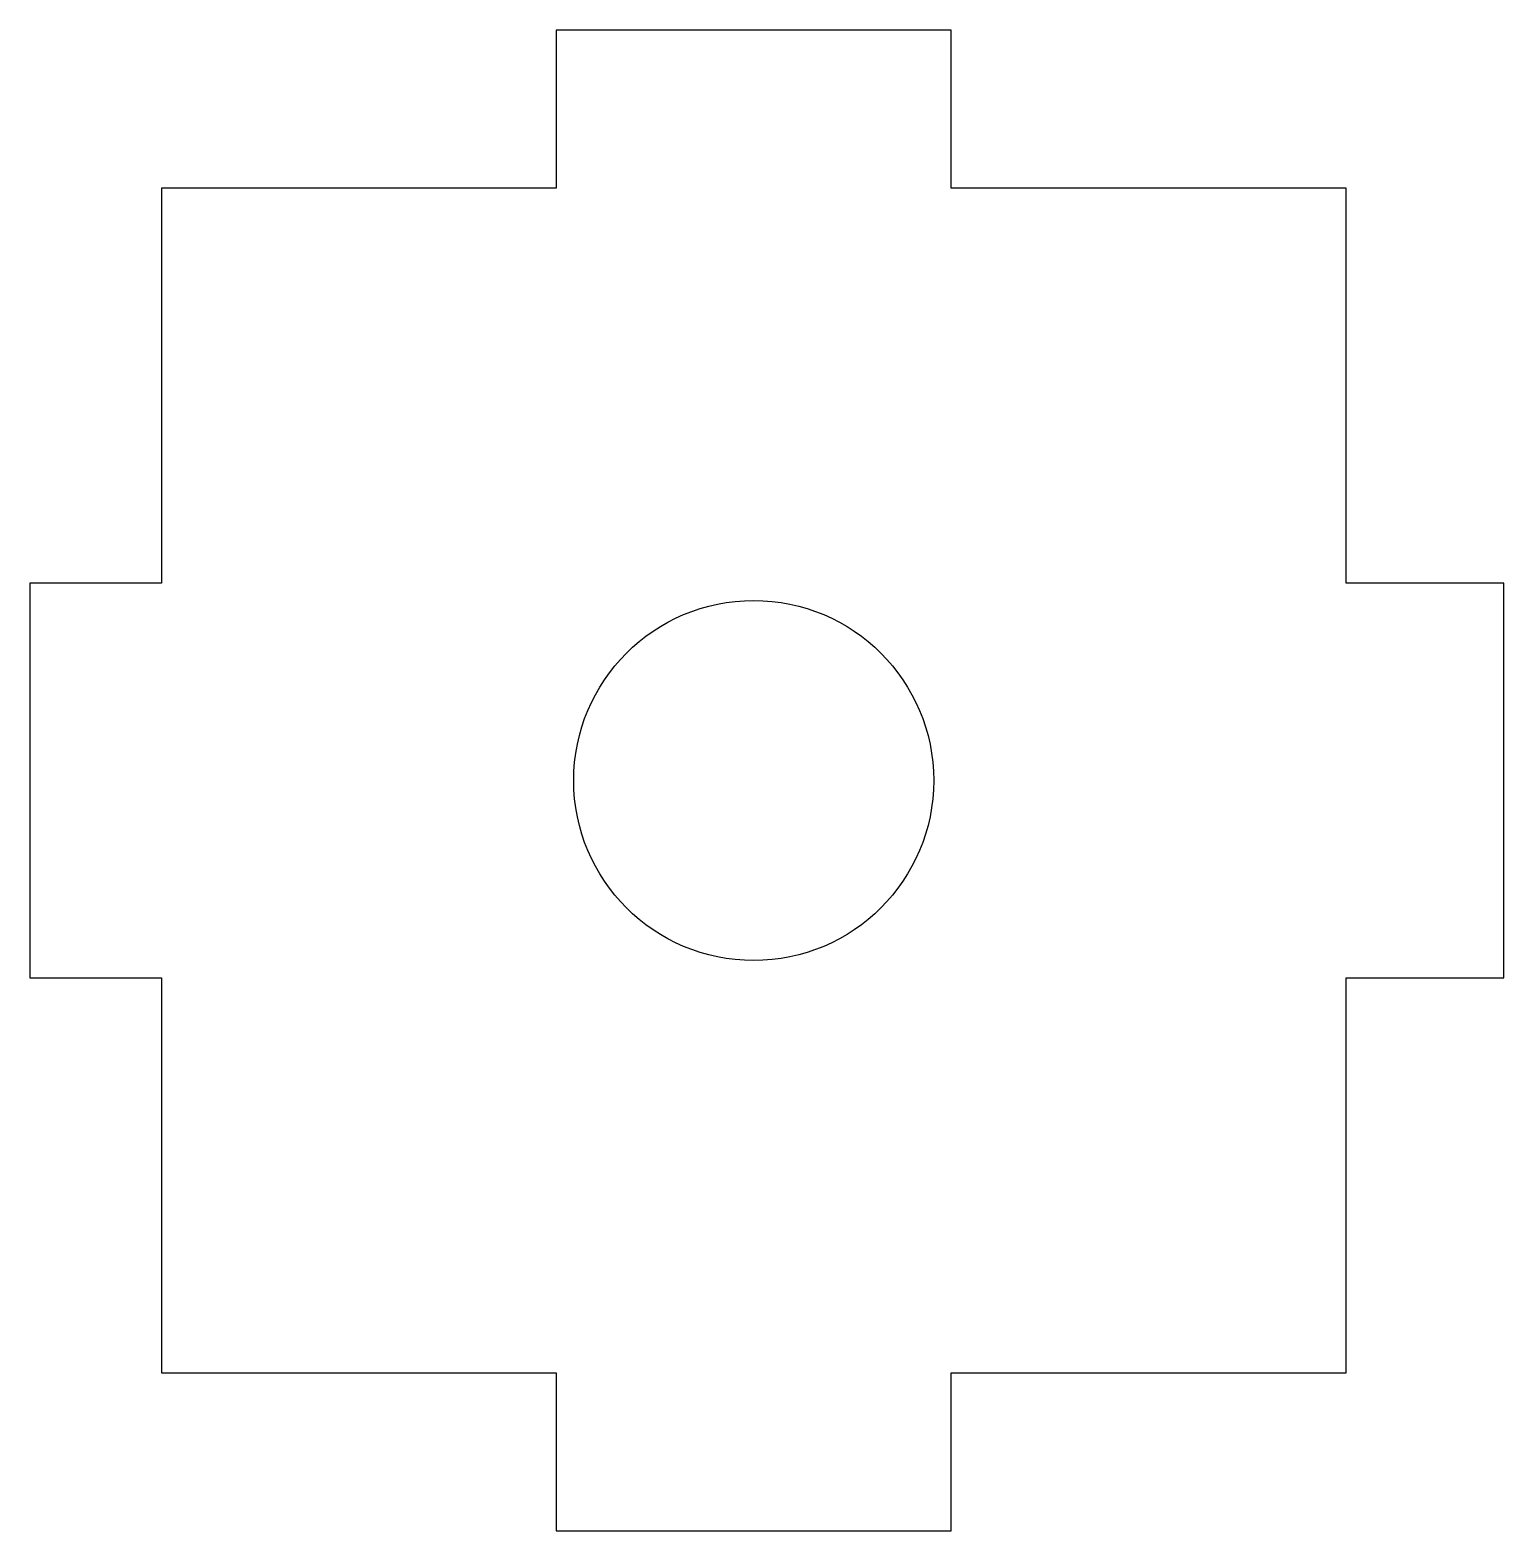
# Model space of a CAD drawing. Header units: millimetres. Extents: x -41.7 to -4.4, y -41 to -3.
import ezdxf

# ---------------------------------------------------------------- set-up
doc = ezdxf.new("R2010")
doc.units = ezdxf.units.MM

msp = doc.modelspace()

# ---------------------------------------------------------------- linework, layer by layer
at = {"color": 7, "linetype": 'Continuous', "lineweight": 25}
for p, q in [((-18.383, -3.008), (-28.383, -3.008)), ((-28.383, -3.008), (-28.383, -7.008)), ((-18.383, -7.008), (-18.383, -3.008)), ((-28.383, -7.008), (-38.383, -7.008)), ((-38.383, -7.008), (-38.383, -17.008)), ((-8.383, -7.008), (-18.383, -7.008)), ((-8.383, -17.008), (-8.383, -7.008)), ((-38.383, -17.008), (-41.709, -17.008)), ((-41.709, -17.008), (-41.709, -27.008)), ((-4.383, -17.008), (-8.383, -17.008)), ((-4.383, -27.008), (-4.383, -17.008)), ((-41.709, -27.008), (-38.383, -27.008)), ((-38.383, -27.008), (-38.383, -37.008)), ((-8.383, -37.008), (-8.383, -27.008)), ((-8.383, -27.008), (-4.383, -27.008)), ((-38.383, -37.008), (-28.383, -37.008)), ((-28.383, -37.008), (-28.383, -41.008)), ((-18.383, -41.008), (-18.383, -37.008)), ((-18.383, -37.008), (-8.383, -37.008)), ((-28.383, -41.008), (-18.383, -41.008))]:
    msp.add_line(p, q, dxfattribs=at)
msp.add_circle((-23.383, -22.008), 4.558, dxfattribs=at)

doc.saveas('drawing.dxf')
